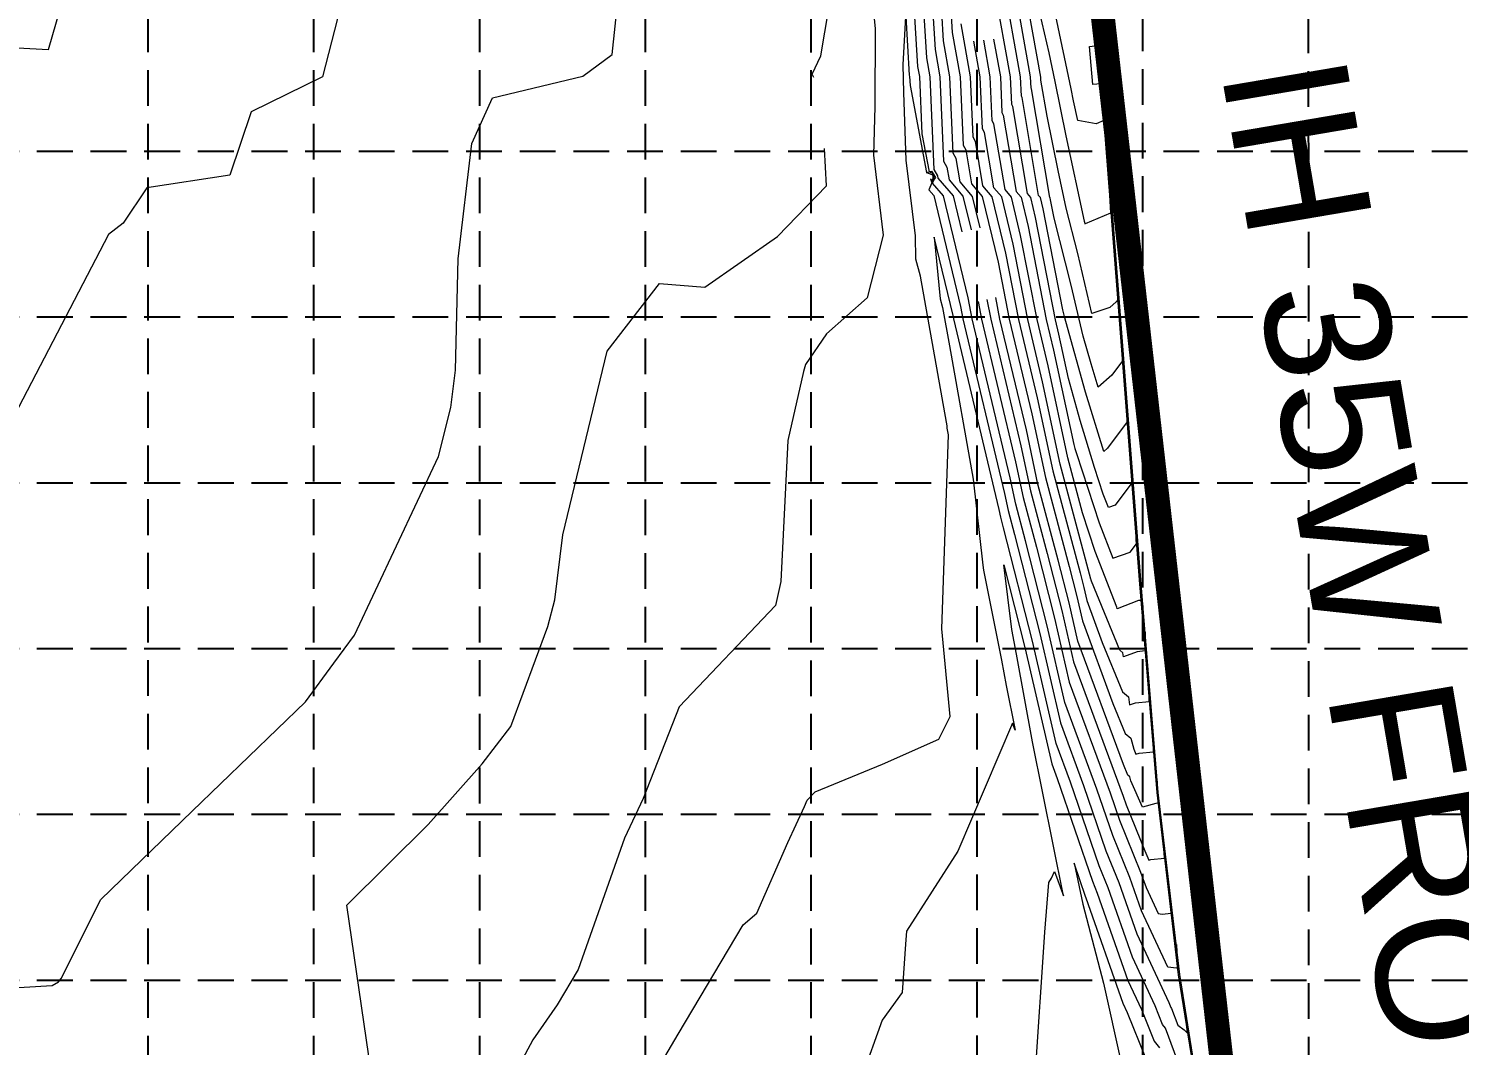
# Model space of a CAD drawing. Extents: x 18544 to 21332, y 16212 to 20668.
# Drawn here: x 20166 to 20766, y 19386 to 19812 of the extents above; entities that cross this region are included whole.
import ezdxf
from ezdxf.enums import TextEntityAlignment as Align

# ---------------------------------------------------------------- set-up
doc = ezdxf.new("R2010")
doc.units = 0
doc.header["$MEASUREMENT"] = 0
doc.linetypes.add('HIDDEN', pattern=[0.375, 0.25, -0.125])
for name, color, linetype, lineweight in [('20', 7, 'Continuous', 0), ('27', 7, 'Continuous', 0), ('28', 7, 'Continuous', 0), ('43', 7, 'Continuous', 0), ('5', 7, 'Continuous', 0), ('6', 7, 'Continuous', 0)]:
    doc.layers.add(name, color=color, linetype=linetype, lineweight=lineweight)
doc.layers.add('GRID', color=254, linetype='HIDDEN')
doc.layers.add('Limits of Disturbance', color=1, linetype='Continuous')
doc.styles.get("Standard").update_dxf_attribs({"font": 'ARIAL.TTF'})

msp = doc.modelspace()

# ---------------------------------------------------------------- linework, layer by layer
at = {"layer": '27', "color": 7, "linetype": 'Continuous', "lineweight": 0}
msp.add_lwpolyline([(20608.62, 19883.23), (20614.62, 19805.32), (20615.92, 19789.25), (20622.6, 19703.06), (20631.98, 19581.29), (20639.31, 19492.03), (20648.35, 19415.67), (20659.14, 19348.01)], dxfattribs=at)
msp.add_lwpolyline([(20608.62, 19883.23), (20614.62, 19805.32), (20615.92, 19789.25), (20622.6, 19703.06), (20631.98, 19581.29), (20639.31, 19492.03), (20648.35, 19415.67), (20659.14, 19348.01)], dxfattribs=at)
at = {"layer": '28', "color": 7, "linetype": 'Continuous', "lineweight": 0}
for points in [[(20609.12, 19883.27), (20615.12, 19805.36), (20616.42, 19789.28), (20623.1, 19703.1), (20632.47, 19581.33), (20639.81, 19492.08), (20648.85, 19415.74), (20659.63, 19348.09)], [(20609.12, 19883.27), (20615.12, 19805.36), (20616.42, 19789.28), (20623.1, 19703.1), (20632.47, 19581.33), (20639.81, 19492.08), (20648.85, 19415.74), (20659.63, 19348.09)], [(20615.92, 19789.25), (20612.5, 19789.06), (20611.15, 19804.99), (20614.62, 19805.32)], [(20615.92, 19789.25), (20612.5, 19789.06), (20611.15, 19804.99), (20614.62, 19805.32)]]:
    msp.add_lwpolyline(points, dxfattribs=at)
at = {"layer": '43', "color": 7, "linetype": 'Continuous', "lineweight": 0}
msp.add_lwpolyline([(20542.56, 19752.12), (20544.91, 19752.66), (20546.54, 19749.97), (20545.27, 19748.33)], dxfattribs=at)
msp.add_lwpolyline([(20542.56, 19752.12), (20544.91, 19752.66), (20546.54, 19749.97), (20545.27, 19748.33)], dxfattribs=at)
at = {"layer": '5', "color": 254, "linetype": 'Continuous', "lineweight": 0}
for points in [[(20540.13, 19843.19), (20542.72, 19800.16), (20544.12, 19792.31), (20545.83, 19753.43), (20547.34, 19750.71), (20547.49, 19749.8), (20553.95, 19742.27), (20557.59, 19727.18)], [(20540.13, 19843.19), (20542.72, 19800.16), (20544.12, 19792.31), (20545.83, 19753.43), (20547.34, 19750.71), (20547.49, 19749.8), (20553.95, 19742.27), (20557.59, 19727.18)], [(20624.51, 19684.48), (20624.53, 19682.94), (20624.9, 19673.14), (20620.48, 19667.14), (20614.7, 19662.12), (20611.75, 19671.85), (20608.48, 19683.44), (20603.4, 19704.93), (20596.31, 19733.03), (20594.82, 19740.69), (20594.62, 19741.53), (20594.48, 19741.69), (20586.82, 19787.16), (20586.63, 19787.49), (20586.43, 19792.18), (20578.63, 19835.93)], [(20624.51, 19684.48), (20624.53, 19682.94), (20624.9, 19673.14), (20620.48, 19667.14), (20614.7, 19662.12), (20611.75, 19671.85), (20608.48, 19683.44), (20603.4, 19704.93), (20596.31, 19733.03), (20594.82, 19740.69), (20594.62, 19741.53), (20594.48, 19741.69), (20586.82, 19787.16), (20586.63, 19787.49), (20586.43, 19792.18), (20578.63, 19835.93)], [(20495.48, 19791.92), (20494.78, 19793.31), (20498.45, 19801.06), (20501.77, 19820.92)], [(20495.48, 19791.92), (20494.78, 19793.31), (20498.45, 19801.06), (20501.77, 19820.92)], [(20634.39, 19559.37), (20634.42, 19556.96), (20634.43, 19551.49), (20631.06, 19551.16), (20625.35, 19548.98), (20625.1, 19550.7), (20623.87, 19551.74), (20611.97, 19580.7), (20611.8, 19581.18), (20611.76, 19581.33), (20611.72, 19581.5), (20598.87, 19629.73), (20591.46, 19664.29), (20585.22, 19690.49), (20579.08, 19722.01), (20574.28, 19741.9), (20570.98, 19745.75), (20567.08, 19768.93), (20566.23, 19770.46), (20565.28, 19792.24), (20562.61, 19807.21)], [(20634.39, 19559.37), (20634.42, 19556.96), (20634.43, 19551.49), (20631.06, 19551.16), (20625.35, 19548.98), (20625.1, 19550.7), (20623.87, 19551.74), (20611.97, 19580.7), (20611.8, 19581.18), (20611.76, 19581.33), (20611.72, 19581.5), (20598.87, 19629.73), (20591.46, 19664.29), (20585.22, 19690.49), (20579.08, 19722.01), (20574.28, 19741.9), (20570.98, 19745.75), (20567.08, 19768.93), (20566.23, 19770.46), (20565.28, 19792.24), (20562.61, 19807.21)], [(20218.29, 19354.61), (20236.9, 19360.52), (20248.32, 19381.23), (20308.85, 19381.5), (20299.66, 19444.86), (20333.71, 19478.71), (20356.33, 19504.12), (20368.35, 19519.84), (20383.98, 19561.66), (20386.83, 19572.95), (20390.24, 19600.12), (20408.83, 19677.2), (20430.79, 19705.6), (20449.83, 19704.02), (20480.22, 19725.31), (20500.82, 19746.59), (20499.9, 19762.25)], [(20218.29, 19354.61), (20236.9, 19360.52), (20248.32, 19381.23), (20308.85, 19381.5), (20299.66, 19444.86), (20333.71, 19478.71), (20356.33, 19504.12), (20368.35, 19519.84), (20383.98, 19561.66), (20386.83, 19572.95), (20390.24, 19600.12), (20408.83, 19677.2), (20430.79, 19705.6), (20449.83, 19704.02), (20480.22, 19725.31), (20500.82, 19746.59), (20499.9, 19762.25)], [(20564.39, 19697.96), (20565.81, 19690.67), (20580.06, 19630.82), (20583.27, 19615.86), (20588.83, 19594.98), (20596.41, 19565.21), (20602.61, 19538.37), (20619.73, 19492.02), (20623.67, 19480.52), (20632.57, 19458.64), (20634.83, 19452.21), (20639.88, 19441.34), (20641.6, 19441.12), (20645.3, 19441.48), (20645.09, 19445.26), (20644.78, 19451.38)], [(20564.39, 19697.96), (20565.81, 19690.67), (20580.06, 19630.82), (20583.27, 19615.86), (20588.83, 19594.98), (20596.41, 19565.21), (20602.61, 19538.37), (20619.73, 19492.02), (20623.67, 19480.52), (20632.57, 19458.64), (20634.83, 19452.21), (20639.88, 19441.34), (20641.6, 19441.12), (20645.3, 19441.48), (20645.09, 19445.26), (20644.78, 19451.38)]]:
    msp.add_lwpolyline(points, dxfattribs=at)
msp.add_lwpolyline([(20630.34, 19358.31), (20632.51, 19352.31), (20633.66, 19352.39), (20636.13, 19355.38), (20642.91, 19361.74), (20639.68, 19372.23), (20638.02, 19376.72), (20634.73, 19380.7), (20627.09, 19399.72), (20625.3, 19403.59), (20609.75, 19447.76), (20609.48, 19448.43), (20604.67, 19462.43), (20608.27, 19445.27), (20617.03, 19412.17), (20624.33, 19378.73), (20628.26, 19365.84)], close=True, dxfattribs=at)
msp.add_lwpolyline([(20630.34, 19358.31), (20632.51, 19352.31), (20633.66, 19352.39), (20636.13, 19355.38), (20642.91, 19361.74), (20639.68, 19372.23), (20638.02, 19376.72), (20634.73, 19380.7), (20627.09, 19399.72), (20625.3, 19403.59), (20609.75, 19447.76), (20609.48, 19448.43), (20604.67, 19462.43), (20608.27, 19445.27), (20617.03, 19412.17), (20624.33, 19378.73), (20628.26, 19365.84)], close=True, dxfattribs=at)
at = {"layer": '6', "color": 254, "linetype": 'Continuous', "lineweight": 0}
for p, q in [((20532.99, 19797.27), (20534.06, 19817.54)), ((20532.99, 19797.27), (20534.06, 19817.54)), ((20534.06, 19817.54), (20535.54, 19793)), ((20534.06, 19817.54), (20535.54, 19793)), ((20533.28, 19785.67), (20532.99, 19797.27)), ((20533.28, 19785.67), (20532.99, 19797.27)), ((20535.54, 19793), (20535.66, 19792.33)), ((20535.54, 19793), (20535.66, 19792.33)), ((20535.66, 19792.33), (20535.83, 19788.55)), ((20535.66, 19792.33), (20535.83, 19788.55)), ((20534.16, 19757.3), (20533.28, 19785.67)), ((20534.16, 19757.3), (20533.28, 19785.67)), ((20535.83, 19788.55), (20542.77, 19752.16)), ((20535.83, 19788.55), (20542.77, 19752.16)), ((20538.18, 19725.57), (20534.16, 19757.3)), ((20538.18, 19725.57), (20534.16, 19757.3)), ((20542.77, 19752.16), (20542.79, 19752.14)), ((20542.77, 19752.16), (20542.79, 19752.14)), ((20542.79, 19752.14), (20544.95, 19751.29)), ((20542.79, 19752.14), (20544.95, 19751.29)), ((20545.26, 19748.56), (20544.48, 19749.43)), ((20544.48, 19749.43), (20545.05, 19747.85)), ((20545.26, 19748.56), (20544.48, 19749.43)), ((20544.48, 19749.43), (20545.05, 19747.85)), ((20544.95, 19751.29), (20545.06, 19751.3)), ((20544.95, 19751.29), (20545.06, 19751.3)), ((20545.06, 19751.3), (20545.51, 19750.56)), ((20545.06, 19751.3), (20545.51, 19750.56)), ((20545.42, 19750.51), (20545.26, 19748.56)), ((20545.42, 19750.51), (20545.26, 19748.56)), ((20545.51, 19750.56), (20545.42, 19750.51)), ((20545.51, 19750.56), (20545.42, 19750.51)), ((20545.05, 19747.85), (20543.75, 19744.82)), ((20545.05, 19747.85), (20543.75, 19744.82)), ((20543.75, 19744.82), (20545.81, 19742.41)), ((20543.75, 19744.82), (20545.81, 19742.41)), ((20545.81, 19742.41), (20557.05, 19695.86)), ((20545.81, 19742.41), (20557.05, 19695.86)), ((20538.21, 19715.81), (20538.18, 19725.57)), ((20538.21, 19715.81), (20538.18, 19725.57)), ((20553.9, 19692.12), (20545.96, 19725.02)), ((20545.96, 19725.02), (20548.47, 19699.08)), ((20553.9, 19692.12), (20545.96, 19725.02)), ((20545.96, 19725.02), (20548.47, 19699.08)), ((20540.18, 19708.71), (20538.21, 19715.81)), ((20540.18, 19708.71), (20538.21, 19715.81)), ((20551.09, 19647.39), (20540.18, 19708.71)), ((20551.09, 19647.39), (20540.18, 19708.71)), ((20548.47, 19699.08), (20549.47, 19695.5)), ((20548.47, 19699.08), (20549.47, 19695.5)), ((20549.47, 19695.5), (20552.33, 19679.37)), ((20549.47, 19695.5), (20552.33, 19679.37)), ((20557.05, 19695.86), (20558.05, 19690.74)), ((20557.05, 19695.86), (20558.05, 19690.74)), ((20554.17, 19690.78), (20553.9, 19692.12)), ((20554.17, 19690.78), (20553.9, 19692.12)), ((20573.23, 19610.73), (20554.17, 19690.78)), ((20573.23, 19610.73), (20554.17, 19690.78)), ((20558.05, 19690.74), (20575.51, 19617.43)), ((20558.05, 19690.74), (20575.51, 19617.43)), ((20552.33, 19679.37), (20562.37, 19623.54)), ((20552.33, 19679.37), (20562.37, 19623.54)), ((20551.35, 19645.93), (20551.09, 19647.39)), ((20551.35, 19645.93), (20551.09, 19647.39)), ((20549.18, 19560.76), (20551.95, 19642.17)), ((20549.18, 19560.76), (20551.95, 19642.17)), ((20551.47, 19644.88), (20551.35, 19645.93)), ((20551.47, 19644.88), (20551.35, 19645.93)), ((20551.95, 19642.17), (20551.47, 19644.88)), ((20551.95, 19642.17), (20551.47, 19644.88)), ((20562.37, 19623.54), (20566.37, 19587.5)), ((20562.37, 19623.54), (20566.37, 19587.5)), ((20575.51, 19617.43), (20577.03, 19610.31)), ((20575.51, 19617.43), (20577.03, 19610.31)), ((20573.91, 19607.53), (20573.23, 19610.73)), ((20573.91, 19607.53), (20573.23, 19610.73)), ((20575.1, 19603.07), (20573.91, 19607.53)), ((20575.1, 19603.07), (20573.91, 19607.53)), ((20577.03, 19610.31), (20579.68, 19600.37)), ((20577.03, 19610.31), (20579.68, 19600.37)), ((20587.2, 19555.53), (20575.1, 19603.07)), ((20587.2, 19555.53), (20575.1, 19603.07)), ((20579.68, 19600.37), (20590.27, 19558.76)), ((20579.68, 19600.37), (20590.27, 19558.76)), ((20566.37, 19587.5), (20566.62, 19585.4)), ((20566.37, 19587.5), (20566.62, 19585.4)), ((20578.47, 19560.52), (20575.16, 19587.56)), ((20575.16, 19587.56), (20584.13, 19552.31)), ((20578.47, 19560.52), (20575.16, 19587.56)), ((20575.16, 19587.56), (20584.13, 19552.31)), ((20566.62, 19585.4), (20574.16, 19547.65)), ((20566.62, 19585.4), (20574.16, 19547.65)), ((20552.72, 19524.02), (20549.18, 19560.76)), ((20552.72, 19524.02), (20549.18, 19560.76)), ((20580.54, 19550.14), (20578.47, 19560.52)), ((20580.54, 19550.14), (20578.47, 19560.52)), ((20590.27, 19558.76), (20598.93, 19521.25)), ((20590.27, 19558.76), (20598.93, 19521.25)), ((20584.13, 19552.31), (20595.25, 19504.13)), ((20584.13, 19552.31), (20595.25, 19504.13)), ((20597.09, 19512.69), (20587.2, 19555.53)), ((20597.09, 19512.69), (20587.2, 19555.53)), ((20574.16, 19547.65), (20576.1, 19536.98)), ((20574.16, 19547.65), (20576.1, 19536.98)), ((20587.24, 19513.4), (20580.54, 19550.14)), ((20587.24, 19513.4), (20580.54, 19550.14)), ((20576.1, 19536.98), (20579.88, 19518.24)), ((20576.1, 19536.98), (20579.88, 19518.24)), ((20547.97, 19514.41), (20552.72, 19524.02)), ((20547.97, 19514.41), (20552.72, 19524.02)), ((20578.76, 19521.18), (20555.83, 19467.5)), ((20578.76, 19521.18), (20555.83, 19467.5)), ((20579.88, 19518.24), (20578.76, 19521.18)), ((20579.88, 19518.24), (20578.76, 19521.18)), ((20598.93, 19521.25), (20608.63, 19494.98)), ((20598.93, 19521.25), (20608.63, 19494.98)), ((20524.33, 19504.04), (20547.97, 19514.41)), ((20524.33, 19504.04), (20547.97, 19514.41)), ((20600.26, 19448.82), (20587.24, 19513.4)), ((20600.26, 19448.82), (20587.24, 19513.4)), ((20603.09, 19496.46), (20597.09, 19512.69)), ((20603.09, 19496.46), (20597.09, 19512.69)), ((20496.03, 19492.42), (20524.33, 19504.04)), ((20496.03, 19492.42), (20524.33, 19504.04)), ((20595.25, 19504.13), (20597.54, 19497.94)), ((20595.25, 19504.13), (20597.54, 19497.94)), ((20597.54, 19497.94), (20612.32, 19454.85)), ((20597.54, 19497.94), (20612.32, 19454.85)), ((20492.71, 19488.93), (20496.03, 19492.42)), ((20492.71, 19488.93), (20496.03, 19492.42)), ((20615.15, 19461.27), (20603.09, 19496.46)), ((20615.15, 19461.27), (20603.09, 19496.46)), ((20608.63, 19494.98), (20617.99, 19467.68)), ((20608.63, 19494.98), (20617.99, 19467.68)), ((20484.56, 19471.06), (20491.63, 19486.18)), ((20484.56, 19471.06), (20491.63, 19486.18)), ((20491.63, 19486.18), (20492.71, 19488.93)), ((20491.63, 19486.18), (20492.71, 19488.93)), ((20471.54, 19441.48), (20484.56, 19471.06)), ((20471.54, 19441.48), (20484.56, 19471.06)), ((20555.83, 19467.5), (20534.31, 19433.96)), ((20555.83, 19467.5), (20534.31, 19433.96)), ((20617.99, 19467.68), (20623.44, 19454.29)), ((20617.99, 19467.68), (20623.44, 19454.29)), ((20618.88, 19452.11), (20615.15, 19461.27)), ((20618.88, 19452.11), (20615.15, 19461.27)), ((20594.09, 19454.41), (20595.21, 19456.16)), ((20594.09, 19454.41), (20595.21, 19456.16)), ((20595.21, 19456.16), (20596.41, 19458.96)), ((20595.21, 19456.16), (20596.41, 19458.96)), ((20596.41, 19458.96), (20600.26, 19448.82)), ((20596.41, 19458.96), (20600.26, 19448.82)), ((20592.4, 19433.49), (20594.09, 19454.41)), ((20592.4, 19433.49), (20594.09, 19454.41)), ((20612.32, 19454.85), (20614.31, 19449.93)), ((20612.32, 19454.85), (20614.31, 19449.93)), ((20614.31, 19449.93), (20627.2, 19413.31)), ((20614.31, 19449.93), (20627.2, 19413.31)), ((20629.11, 19423.03), (20618.88, 19452.11)), ((20629.11, 19423.03), (20618.88, 19452.11)), ((20623.44, 19454.29), (20631.02, 19432.76)), ((20623.44, 19454.29), (20631.02, 19432.76)), ((20465.81, 19436.53), (20471.54, 19441.48)), ((20465.81, 19436.53), (20471.54, 19441.48)), ((20438.61, 19390.7), (20465.81, 19436.53)), ((20438.61, 19390.7), (20465.81, 19436.53)), ((20534.31, 19433.96), (20533.87, 19428.5)), ((20534.31, 19433.96), (20533.87, 19428.5)), ((20587.11, 19355.64), (20592.4, 19433.49)), ((20587.11, 19355.64), (20592.4, 19433.49)), ((20631.02, 19432.76), (20644.38, 19403.99)), ((20631.02, 19432.76), (20644.38, 19403.99)), ((20533.87, 19428.5), (20532.49, 19408.19)), ((20533.87, 19428.5), (20532.49, 19408.19)), ((20638.62, 19402.56), (20629.11, 19423.03)), ((20638.62, 19402.56), (20629.11, 19423.03)), ((20627.2, 19413.31), (20632.86, 19401.14)), ((20627.2, 19413.31), (20632.86, 19401.14)), ((20532.49, 19408.19), (20524.18, 19396.59)), ((20532.49, 19408.19), (20524.18, 19396.59)), ((20632.86, 19401.14), (20638.22, 19387.78)), ((20632.86, 19401.14), (20638.22, 19387.78)), ((20641.71, 19394.86), (20638.62, 19402.56)), ((20641.71, 19394.86), (20638.62, 19402.56)), ((20644.38, 19403.99), (20645.21, 19401.94)), ((20644.38, 19403.99), (20645.21, 19401.94)), ((20645.21, 19401.94), (20645.56, 19401.51)), ((20645.21, 19401.94), (20645.56, 19401.51)), ((20645.56, 19401.51), (20648.15, 19394.51)), ((20645.56, 19401.51), (20648.15, 19394.51)), ((20651.3, 19400.57), (20651.01, 19403.24)), ((20651.3, 19400.57), (20651.01, 19403.24)), ((20524.18, 19396.59), (20503.66, 19339.51)), ((20524.18, 19396.59), (20503.66, 19339.51)), ((20652.25, 19391.22), (20651.3, 19400.57)), ((20652.25, 19391.22), (20651.3, 19400.57)), ((20430.18, 19376.48), (20438.61, 19390.7)), ((20430.18, 19376.48), (20438.61, 19390.7)), ((20643.04, 19393.25), (20641.71, 19394.86)), ((20643.04, 19393.25), (20641.71, 19394.86)), ((20652.78, 19366.92), (20643.04, 19393.25)), ((20652.78, 19366.92), (20643.04, 19393.25)), ((20648.15, 19394.51), (20650.8, 19392.56)), ((20648.15, 19394.51), (20650.8, 19392.56)), ((20650.8, 19392.56), (20652.25, 19391.22)), ((20650.8, 19392.56), (20652.25, 19391.22)), ((20638.22, 19387.78), (20640.53, 19384.98)), ((20638.22, 19387.78), (20640.53, 19384.98))]:
    msp.add_line(p, q, dxfattribs=at)
for points in [[(20522.78, 19932.5), (20519.21, 19932.32), (20511.72, 19931.94), (20513.08, 19925.96), (20514.44, 19919.84), (20531.62, 19916.93), (20532.65, 19916.05), (20571.5, 19886), (20575.71, 19883.5), (20585.69, 19845.17), (20585.81, 19843.09), (20590.1, 19819.04), (20593.99, 19802.25), (20596.54, 19790.27), (20601.24, 19767.57), (20608.84, 19731.72), (20608.96, 19731.26), (20609.11, 19730.64), (20609.43, 19730.75), (20620.11, 19735.18), (20618.93, 19755.1), (20618.46, 19763.74)], [(20522.78, 19932.5), (20519.21, 19932.32), (20511.72, 19931.94), (20513.08, 19925.96), (20514.44, 19919.84), (20531.62, 19916.93), (20532.65, 19916.05), (20571.5, 19886), (20575.71, 19883.5), (20585.69, 19845.17), (20585.81, 19843.09), (20590.1, 19819.04), (20593.99, 19802.25), (20596.54, 19790.27), (20601.24, 19767.57), (20608.84, 19731.72), (20608.96, 19731.26), (20609.11, 19730.64), (20609.43, 19730.75), (20620.11, 19735.18), (20618.93, 19755.1), (20618.46, 19763.74)], [(20615.09, 19806.64), (20615.12, 19804.92), (20615.38, 19801.25), (20616.18, 19789.55), (20617.11, 19773.88), (20613.93, 19772.56), (20606.21, 19773.97), (20604.46, 19782.22), (20603.41, 19787.26), (20596.79, 19818.33), (20590.89, 19843.8), (20587.25, 19853.94), (20578.78, 19886.44), (20576.14, 19888.01), (20540.94, 19915.24), (20540.71, 19919.64), (20540.4, 19922.75), (20538.27, 19932.09), (20541.51, 19932.26), (20549.23, 19932.66)], [(20615.09, 19806.64), (20615.12, 19804.92), (20615.38, 19801.25), (20616.18, 19789.55), (20617.11, 19773.88), (20613.93, 19772.56), (20606.21, 19773.97), (20604.46, 19782.22), (20603.41, 19787.26), (20596.79, 19818.33), (20590.89, 19843.8), (20587.25, 19853.94), (20578.78, 19886.44), (20576.14, 19888.01), (20540.94, 19915.24), (20540.71, 19919.64), (20540.4, 19922.75), (20538.27, 19932.09), (20541.51, 19932.26), (20549.23, 19932.66)], [(20132.82, 19805.9), (20174.53, 19803.76), (20191.49, 19862.79), (20196.51, 19885.31), (20207.03, 19909.79), (20174.09, 19916.7), (20170.56, 19917.46), (20170.01, 19917.5), (20155.14, 19918.23)], [(20132.82, 19805.9), (20174.53, 19803.76), (20191.49, 19862.79), (20196.51, 19885.31), (20207.03, 19909.79), (20174.09, 19916.7), (20170.56, 19917.46), (20170.01, 19917.5), (20155.14, 19918.23)], [(20647.53, 19428.38), (20648.01, 19418.81), (20648.03, 19418.41), (20647.64, 19418.37), (20643.9, 19418.85), (20632.93, 19442.48), (20628.01, 19456.46), (20620.83, 19474.1), (20614.18, 19493.5), (20600.77, 19529.81), (20593.34, 19561.98), (20584.26, 19597.67), (20580.15, 19613.08), (20577.78, 19624.12), (20561.93, 19690.7), (20560.2, 19699.59), (20549.88, 19742.34), (20545.3, 19747.68), (20545.95, 19749.21), (20545.8, 19749.43), (20545.86, 19750.09), (20546.08, 19750.23), (20544.98, 19752.07), (20544.68, 19752.04), (20544.13, 19752.26), (20543.98, 19752.45), (20540.95, 19768.33), (20539.89, 19792.32), (20539.13, 19796.58), (20536.33, 19843.02)], [(20647.53, 19428.38), (20648.01, 19418.81), (20648.03, 19418.41), (20647.64, 19418.37), (20643.9, 19418.85), (20632.93, 19442.48), (20628.01, 19456.46), (20620.83, 19474.1), (20614.18, 19493.5), (20600.77, 19529.81), (20593.34, 19561.98), (20584.26, 19597.67), (20580.15, 19613.08), (20577.78, 19624.12), (20561.93, 19690.7), (20560.2, 19699.59), (20549.88, 19742.34), (20545.3, 19747.68), (20545.95, 19749.21), (20545.8, 19749.43), (20545.86, 19750.09), (20546.08, 19750.23), (20544.98, 19752.07), (20544.68, 19752.04), (20544.13, 19752.26), (20543.98, 19752.45), (20540.95, 19768.33), (20539.89, 19792.32), (20539.13, 19796.58), (20536.33, 19843.02)], [(20543.93, 19843.35), (20546.31, 19803.73), (20548.35, 19792.29), (20549.91, 19756.84), (20551.28, 19754.35), (20552.19, 19748.99), (20558.01, 19742.19), (20561.42, 19728.07)], [(20543.93, 19843.35), (20546.31, 19803.73), (20548.35, 19792.29), (20549.91, 19756.84), (20551.28, 19754.35), (20552.19, 19748.99), (20558.01, 19742.19), (20561.42, 19728.07)], [(20565.25, 19728.97), (20562.08, 19742.12), (20556.89, 19748.18), (20555.23, 19758), (20553.99, 19760.24), (20552.58, 19792.28), (20549.91, 19807.31), (20547.72, 19843.52)], [(20565.25, 19728.97), (20562.08, 19742.12), (20556.89, 19748.18), (20555.23, 19758), (20553.99, 19760.24), (20552.58, 19792.28), (20549.91, 19807.31), (20547.72, 19843.52)], [(20551.52, 19843.68), (20553.5, 19810.89), (20556.81, 19792.27), (20558.07, 19763.65), (20559.18, 19761.64), (20561.58, 19747.37), (20566.15, 19742.04), (20572.79, 19714.54), (20577.46, 19690.56), (20586.9, 19650.9), (20592.63, 19624.18), (20602.57, 19586.89), (20605.62, 19574.88), (20608.12, 19564.06), (20620.91, 19529.44), (20626.09, 19516.83), (20628.39, 19514.87), (20629.64, 19510.22), (20630.54, 19508.17), (20631.97, 19508.57), (20637.91, 19509.15), (20637.91, 19510.73), (20637.82, 19517.71)], [(20551.52, 19843.68), (20553.5, 19810.89), (20556.81, 19792.27), (20558.07, 19763.65), (20559.18, 19761.64), (20561.58, 19747.37), (20566.15, 19742.04), (20572.79, 19714.54), (20577.46, 19690.56), (20586.9, 19650.9), (20592.63, 19624.18), (20602.57, 19586.89), (20605.62, 19574.88), (20608.12, 19564.06), (20620.91, 19529.44), (20626.09, 19516.83), (20628.39, 19514.87), (20629.64, 19510.22), (20630.54, 19508.17), (20631.97, 19508.57), (20637.91, 19509.15), (20637.91, 19510.73), (20637.82, 19517.71)], [(20622.03, 19716.62), (20622.77, 19703.09), (20622.94, 19698.71), (20622.29, 19697.84), (20619.58, 19695.48), (20612.1, 19692.99), (20606.18, 19718.09), (20601.35, 19737.22), (20598.02, 19752.93), (20593.3, 19775.77), (20590.76, 19790.8), (20590.71, 19790.89), (20590.66, 19792.17), (20582.22, 19839.51)], [(20622.03, 19716.62), (20622.77, 19703.09), (20622.94, 19698.71), (20622.29, 19697.84), (20619.58, 19695.48), (20612.1, 19692.99), (20606.18, 19718.09), (20601.35, 19737.22), (20598.02, 19752.93), (20593.3, 19775.77), (20590.76, 19790.8), (20590.71, 19790.89), (20590.66, 19792.17), (20582.22, 19839.51)], [(20150.04, 19409.58), (20176.02, 19411.16), (20178.74, 19412.66), (20179.75, 19414.05), (20196.49, 19447.22), (20234.74, 19484.32), (20282.23, 19530.14), (20294.16, 19546.28), (20302.77, 19558.12), (20338.02, 19633.01), (20343.19, 19653.5), (20345.16, 19669.21), (20346.28, 19715.85), (20352.07, 19764.3), (20360.73, 19783.38), (20398.67, 19792.58), (20410.88, 19801.63), (20414.74, 19837.47)], [(20150.04, 19409.58), (20176.02, 19411.16), (20178.74, 19412.66), (20179.75, 19414.05), (20196.49, 19447.22), (20234.74, 19484.32), (20282.23, 19530.14), (20294.16, 19546.28), (20302.77, 19558.12), (20338.02, 19633.01), (20343.19, 19653.5), (20345.16, 19669.21), (20346.28, 19715.85), (20352.07, 19764.3), (20360.73, 19783.38), (20398.67, 19792.58), (20410.88, 19801.63), (20414.74, 19837.47)], [(20628.61, 19632.19), (20628.67, 19626.34), (20628.84, 19622), (20621.88, 19612.57), (20619.1, 19611.59), (20616.91, 19617.26), (20613.25, 19628.37), (20607.26, 19648.15), (20602.3, 19665.7), (20598.29, 19684.38), (20596.86, 19690.38), (20588.52, 19733.22), (20586.48, 19741.67), (20585.08, 19743.31), (20578.92, 19779.87), (20578.47, 19780.67), (20577.97, 19792.2), (20571.45, 19828.78)], [(20628.61, 19632.19), (20628.67, 19626.34), (20628.84, 19622), (20621.88, 19612.57), (20619.1, 19611.59), (20616.91, 19617.26), (20613.25, 19628.37), (20607.26, 19648.15), (20602.3, 19665.7), (20598.29, 19684.38), (20596.86, 19690.38), (20588.52, 19733.22), (20586.48, 19741.67), (20585.08, 19743.31), (20578.92, 19779.87), (20578.47, 19780.67), (20577.97, 19792.2), (20571.45, 19828.78)], [(20626.56, 19658.33), (20626.6, 19654.64), (20626.87, 19647.57), (20618.66, 19636.44), (20617.06, 19635.05), (20609.5, 19660), (20601.12, 19689.68), (20600.63, 19691.77), (20599.93, 19694.51), (20591.67, 19736.95), (20590.55, 19741.6), (20589.78, 19742.5), (20582.87, 19783.51), (20582.55, 19784.08), (20582.2, 19792.19), (20575.04, 19832.35)], [(20626.56, 19658.33), (20626.6, 19654.64), (20626.87, 19647.57), (20618.66, 19636.44), (20617.06, 19635.05), (20609.5, 19660), (20601.12, 19689.68), (20600.63, 19691.77), (20599.93, 19694.51), (20591.67, 19736.95), (20590.55, 19741.6), (20589.78, 19742.5), (20582.87, 19783.51), (20582.55, 19784.08), (20582.2, 19792.19), (20575.04, 19832.35)], [(20298.22, 19826.64), (20289.47, 19792.18), (20259.47, 19777.53), (20250.49, 19750.99), (20215.77, 19745.71), (20205.76, 19730.88), (20199.69, 19726.14), (20154.74, 19639.81)], [(20298.22, 19826.64), (20289.47, 19792.18), (20259.47, 19777.53), (20250.49, 19750.99), (20215.77, 19745.71), (20205.76, 19730.88), (20199.69, 19726.14), (20154.74, 19639.81)], [(20520.19, 19822.39), (20521.23, 19812.35), (20521.01, 19779.78), (20520.56, 19759.43), (20524.59, 19725.91), (20517.92, 19699.54), (20500.82, 19684.44), (20491.94, 19671.66), (20491.12, 19668.73), (20484.56, 19639.68), (20481.62, 19580.57), (20479.39, 19570.46), (20439.06, 19527.99), (20423.89, 19489.54), (20416.12, 19472.91), (20396.65, 19417.88), (20387.83, 19403.01), (20377.64, 19388.33), (20361.41, 19357.97)], [(20520.19, 19822.39), (20521.23, 19812.35), (20521.01, 19779.78), (20520.56, 19759.43), (20524.59, 19725.91), (20517.92, 19699.54), (20500.82, 19684.44), (20491.94, 19671.66), (20491.12, 19668.73), (20484.56, 19639.68), (20481.62, 19580.57), (20479.39, 19570.46), (20439.06, 19527.99), (20423.89, 19489.54), (20416.12, 19472.91), (20396.65, 19417.88), (20387.83, 19403.01), (20377.64, 19388.33), (20361.41, 19357.97)], [(20557.09, 19814.47), (20561.04, 19792.25), (20562.15, 19767.05), (20563.13, 19765.29), (20566.28, 19746.56), (20570.21, 19741.97), (20575.93, 19718.27), (20581.34, 19690.53), (20589.18, 19657.6), (20595.75, 19626.95), (20607.14, 19584.19), (20608.69, 19578.1), (20609.96, 19572.62), (20616.44, 19555.07), (20624.98, 19534.28), (20627.42, 19532.22), (20627.93, 19528.81), (20630.42, 19529.76), (20636.17, 19530.32), (20636.16, 19533.84), (20636.1, 19538.54)], [(20557.09, 19814.47), (20561.04, 19792.25), (20562.15, 19767.05), (20563.13, 19765.29), (20566.28, 19746.56), (20570.21, 19741.97), (20575.93, 19718.27), (20581.34, 19690.53), (20589.18, 19657.6), (20595.75, 19626.95), (20607.14, 19584.19), (20608.69, 19578.1), (20609.96, 19572.62), (20616.44, 19555.07), (20624.98, 19534.28), (20627.42, 19532.22), (20627.93, 19528.81), (20630.42, 19529.76), (20636.17, 19530.32), (20636.16, 19533.84), (20636.1, 19538.54)], [(20632.68, 19580.2), (20632.68, 19580.07), (20632.69, 19572.66), (20631.71, 19572.56), (20622.78, 19569.15), (20622.78, 19569.18), (20622.75, 19569.2), (20622.52, 19569.76), (20613.5, 19593.14), (20608.14, 19609.4), (20601.99, 19632.5), (20593.74, 19670.99), (20589.1, 19690.45), (20582.23, 19725.74), (20578.35, 19741.82), (20575.68, 19744.93), (20571.02, 19772.58), (20570.31, 19773.86), (20569.51, 19792.23), (20566.76, 19807.64)], [(20632.68, 19580.2), (20632.68, 19580.07), (20632.69, 19572.66), (20631.71, 19572.56), (20622.78, 19569.15), (20622.78, 19569.18), (20622.75, 19569.2), (20622.52, 19569.76), (20613.5, 19593.14), (20608.14, 19609.4), (20601.99, 19632.5), (20593.74, 19670.99), (20589.1, 19690.45), (20582.23, 19725.74), (20578.35, 19741.82), (20575.68, 19744.93), (20571.02, 19772.58), (20570.31, 19773.86), (20569.51, 19792.23), (20566.76, 19807.64)], [(20570.91, 19808.07), (20573.74, 19792.22), (20574.39, 19777.27), (20574.97, 19776.22), (20580.38, 19744.12), (20582.41, 19741.75), (20585.38, 19729.48), (20592.98, 19690.42), (20596.01, 19677.68), (20604.51, 19638.06), (20605.01, 19636.3), (20605.62, 19634.3), (20615.21, 19605.2), (20620.93, 19590.36), (20628.22, 19592.92), (20630.81, 19596.43), (20630.75, 19598.04), (20630.65, 19606.04)], [(20570.91, 19808.07), (20573.74, 19792.22), (20574.39, 19777.27), (20574.97, 19776.22), (20580.38, 19744.12), (20582.41, 19741.75), (20585.38, 19729.48), (20592.98, 19690.42), (20596.01, 19677.68), (20604.51, 19638.06), (20605.01, 19636.3), (20605.62, 19634.3), (20615.21, 19605.2), (20620.93, 19590.36), (20628.22, 19592.92), (20630.81, 19596.43), (20630.75, 19598.04), (20630.65, 19606.04)], [(20568.1, 19698.83), (20569.69, 19690.63), (20582.34, 19637.51), (20586.39, 19618.63), (20593.41, 19592.28), (20599.48, 19568.43), (20604.44, 19546.94), (20625.27, 19490.54), (20626.51, 19486.94), (20634.34, 19467.69), (20636.05, 19463.78), (20636.78, 19463.98), (20642.57, 19464.55), (20642.17, 19471.71), (20642.04, 19474.37)], [(20568.1, 19698.83), (20569.69, 19690.63), (20582.34, 19637.51), (20586.39, 19618.63), (20593.41, 19592.28), (20599.48, 19568.43), (20604.44, 19546.94), (20625.27, 19490.54), (20626.51, 19486.94), (20634.34, 19467.69), (20636.05, 19463.78), (20636.78, 19463.98), (20642.57, 19464.55), (20642.17, 19471.71), (20642.04, 19474.37)], [(20639.53, 19496.87), (20639.59, 19492.07), (20639.84, 19487.62), (20638.91, 19487.53), (20633.3, 19485.98), (20628.45, 19497.04), (20628.01, 19498.68), (20627.2, 19499.37), (20625.37, 19503.81), (20606.28, 19555.5), (20602.55, 19571.66), (20597.99, 19589.58), (20589.51, 19621.4), (20584.62, 19644.21), (20573.57, 19690.6), (20571.8, 19699.69)], [(20639.53, 19496.87), (20639.59, 19492.07), (20639.84, 19487.62), (20638.91, 19487.53), (20633.3, 19485.98), (20628.45, 19497.04), (20628.01, 19498.68), (20627.2, 19499.37), (20625.37, 19503.81), (20606.28, 19555.5), (20602.55, 19571.66), (20597.99, 19589.58), (20589.51, 19621.4), (20584.62, 19644.21), (20573.57, 19690.6), (20571.8, 19699.69)]]:
    msp.add_lwpolyline(points, dxfattribs=at)
at = {"layer": 'GRID', "color": 252, "linetype": 'HIDDEN', "ltscale": 60}
for p, q in [((20216.3, 16562.57), (20216.3, 20595.39)), ((20285.83, 16562.56), (20285.83, 20595.39)), ((20355.36, 16562.55), (20355.36, 20595.39)), ((20424.88, 16562.53), (20424.88, 20595.39)), ((20494.41, 16562.52), (20494.41, 20595.39)), ((20564.27, 16562.68), (20563.94, 20595.39)), ((20633.72, 16563.02), (20633.47, 20595.39)), ((20703.2, 16562.19), (20702.99, 20595.39)), ((18617.17, 19761.06), (21259.21, 19761.06)), ((18617.17, 19691.54), (21259.21, 19691.54)), ((18617.17, 19622.01), (21259.21, 19622.01)), ((18617.17, 19552.48), (21259.21, 19552.48)), ((18617.17, 19482.95), (21259.21, 19482.95)), ((18617.17, 19413.43), (21259.21, 19413.43))]:
    msp.add_line(p, q, dxfattribs=at)
at = {"layer": 'Limits of Disturbance', "linetype": 'HIDDEN', "lineweight": 0, "ltscale": 140, "const_width": 10, "flags": 128}
msp.add_lwpolyline([(20649.39, 17199.32), (20652.12, 17200.18), (20760.22, 17540.84), (21094.72, 17580.1), (21111.08, 17505.68), (21170.01, 17520.4), (21169.56, 17602.84), (21132.5, 17880.58), (21077.07, 18149.79), (21008.05, 18392.1), (20979.79, 18497.68), (20950.49, 18552.65), (20728.61, 19075.85), (20683.72, 19228.33), (20609.2, 19883.34), (20558.46, 19931.79), (20355.67, 19933.18), (20136.71, 19946.7), (19893.15, 19945.47), (19375.87, 19948.09), (19375.87, 20019.02), (18644.13, 20020.39), (18643.87, 18862.94), (18827.86, 18805.32), (19033.82, 18530.92), (19537.81, 17889.59), (19393.55, 17737.74), (19433.09, 17690.35), (19586.99, 17852.68), (19779.36, 17824.91), (19787.14, 17612.77), (19929.13, 17404.46), (20476.52, 17144.76), (20480.73, 17146.09)], dxfattribs=at)

# ---------------------------------------------------------------- texts
at = {"layer": '20', "color": 7, "linetype": 'Continuous', "lineweight": 0}
msp.add_text('IH 35W FRONTAGE ROAD', height=52.5, rotation=279.66868, dxfattribs=at).set_placement((20742.14, 19349.07), align=Align.CENTER)

doc.saveas('drawing.dxf')
